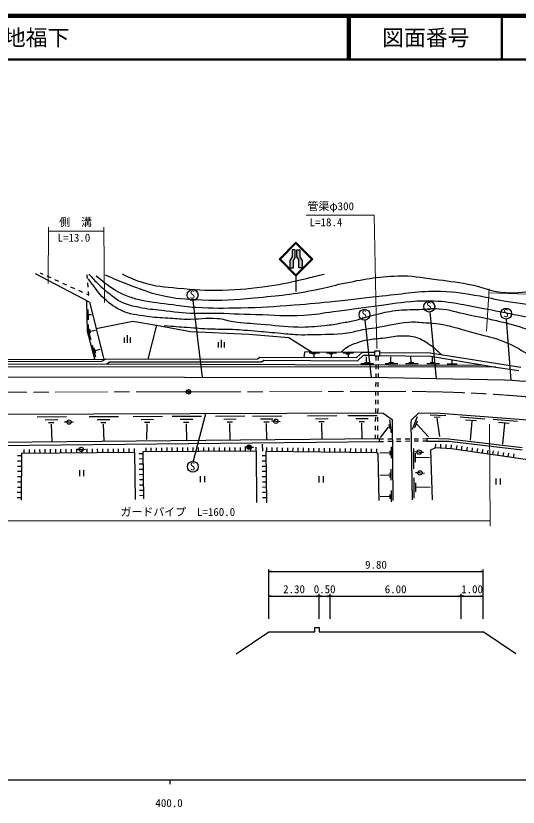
# Model space of a CAD drawing. Units: millimetres, scale not verified, with parts at other scales. Extents: x 40000 to 680000, y 20000 to 380000.
# Drawn here: x 432772 to 547757, y 198715 to 380000 of the extents above; entities that cross this region are included whole.
import ezdxf
from ezdxf.enums import TextEntityAlignment as Align

# ---------------------------------------------------------------- set-up
doc = ezdxf.new("R2010")
doc.units = ezdxf.units.MM
doc.header["$LTSCALE"] = 1000
doc.header["$PDMODE"] = 32
doc.header["$PDSIZE"] = 500
doc.linetypes.add('CHAIN', pattern=[18.5, 12, -1.5, 3.5, -1.5])
for name, color, linetype, lineweight in [('M-BGD', 7, 'Continuous', 25), ('M-BMK', 2, 'CHAIN', 13), ('M-BMK-SRVR', 3, 'Continuous', 25), ('M-STR-HTXT', 7, 'Continuous', 13), ('M-STR-STRC', 7, 'Continuous', 25), ('M-TTL', 2, 'Continuous', 140), ('M-TTL-BAND', 7, 'Continuous', 25), ('M-TTL-LINE', 7, 'Continuous', 50)]:
    doc.layers.add(name, color=color, linetype=linetype, lineweight=lineweight)
doc.layers.add('M-TTL-TXT', color=7, linetype='Continuous')
doc.styles.add('ＭＳ ゴシック', font='')
doc.styles.get('ＭＳ ゴシック').set_extended_font_data('MS Gothic')

# ---------------------------------------------------------------- blocks, each defined once
blk = doc.blocks.new('open_arrow')
at = {"color": 0, "linetype": 'Continuous', "lineweight": -2}
blk.add_lwpolyline([(7.5, 1.25), (0, 0), (7.5, -1.25)], dxfattribs=at)

msp = doc.modelspace()

# ---------------------------------------------------------------- hatches: boundary and pattern name
at = {"layer": 'M-STR-STRC'}
for points in [[(496716, 324684), (496716, 326397), (496022, 326397), (496022, 324767), (495523, 323986), (495523, 322294), (496295, 322294), (496295, 324025)], [(497545, 324025), (497545, 322294), (498317, 322294), (498317, 323986), (497818, 324767), (497818, 326397), (497123, 326397), (497123, 324684)]]:
    msp.add_hatch(color=256, dxfattribs=at).paths.add_polyline_path(points)

# ---------------------------------------------------------------- linework, layer by layer
at = {"layer": 'M-BGD'}
for p, q in [((449601, 314374), (437307, 320928)), ((438360, 321104), (438927, 320846)), ((439837, 320431), (440748, 320017)), ((441658, 319603), (442568, 319189)), ((449145, 319841), (449067, 320665)), ((443478, 318774), (444388, 318360)), ((445298, 317946), (446209, 317532)), ((449334, 317850), (449240, 318846)), ((447119, 317118), (448029, 316703)), ((448939, 316289), (449506, 316031)), ((449506, 316031), (449428, 316855)), ((449140, 307657), (448986, 314702)), ((449601, 314374), (452920, 301343)), ((473286, 314795), (475457, 297222)), ((449255, 312688), (449294, 310395)), ((527515, 312156), (528973, 296832)), ((449388, 311627), (449521, 311612)), ((449521, 311612), (450106, 311612)), ((451128, 308376), (459569, 310073)), ((459569, 310073), (464980, 309125)), ((514162, 297129), (512731, 310274)), ((544994, 310543), (546110, 296451)), ((449333, 309287), (449427, 307625)), ((464980, 309125), (463005, 301371)), ((464980, 309125), (472721, 307703)), ((450872, 301339), (449140, 307657)), ((449427, 307625), (449918, 305882)), ((449641, 308183), (449790, 307333)), ((449883, 307777), (451007, 308027)), ((458340, 305058), (458340, 306808)), ((472721, 307703), (486109, 307071)), ((486109, 307071), (495257, 306301)), ((457640, 305058), (457640, 306283)), ((459040, 305058), (459040, 306283)), ((479145, 304051), (479145, 305276)), ((479845, 304051), (479845, 305801)), ((480545, 304051), (480545, 305276)), ((495257, 306301), (500418, 303032)), ((450258, 304532), (450995, 301856)), ((450660, 303900), (450714, 303807)), ((450714, 303807), (451034, 302699)), ((451003, 303354), (452095, 303643)), ((498838, 302979), (498680, 301739)), ((500418, 303032), (498838, 302979)), ((499906, 302830), (502246, 302830)), ((500418, 303032), (512112, 302943)), ((503856, 302800), (506197, 302800)), ((507731, 302771), (510071, 302771)), ((510725, 301696), (512112, 302943)), ((512112, 302943), (514980, 302925)), ((514972, 302027), (514983, 303293)), ((514983, 303293), (516049, 303285)), ((516049, 303285), (516038, 302018)), ((516046, 302906), (527639, 302813)), ((527639, 302813), (548379, 299515)), ((405080, 301270), (453338, 301343)), ((453338, 301343), (452396, 300776)), ((453338, 301343), (488086, 301442)), ((488086, 301442), (488612, 301775)), ((488612, 301775), (510725, 301696)), ((488988, 300721), (489511, 301084)), ((489511, 301084), (510963, 300974)), ((500507, 302659), (501388, 302651)), ((500990, 302487), (500998, 301840)), ((504457, 302629), (505339, 302621)), ((504941, 302457), (504949, 301809)), ((508331, 302599), (509213, 302591)), ((508815, 302427), (508823, 301780)), ((510963, 300974), (512360, 302286)), ((512360, 302286), (514974, 302258)), ((513032, 300603), (513023, 301893)), ((516038, 302018), (514972, 302027)), ((515274, 301047), (515283, 302024)), ((515790, 301043), (515800, 302020)), ((516040, 302192), (527799, 301996)), ((518614, 300586), (518605, 301876)), ((523230, 300571), (523221, 301861)), ((527799, 301996), (542622, 299491)), ((528128, 300556), (528119, 301846)), ((532614, 300319), (532668, 301013)), ((452396, 300776), (405092, 300711)), ((542622, 299491), (405097, 299656)), ((405106, 300132), (453589, 300260)), ((453589, 300260), (454221, 300717)), ((453589, 300260), (539649, 299994)), ((454221, 300717), (488988, 300721)), ((514663, 300287), (511758, 300296)), ((513646, 300516), (512553, 300516)), ((515254, 299047), (515264, 300047)), ((515770, 299043), (515780, 300043)), ((520245, 300270), (517340, 300279)), ((519228, 300499), (518135, 300499)), ((524861, 300256), (521956, 300265)), ((523844, 300485), (522752, 300485)), ((529758, 300241), (526853, 300249)), ((528741, 300470), (527649, 300470)), ((533792, 300217), (531506, 300209)), ((542622, 299491), (547926, 298772)), ((370365, 297476), (514162, 297129)), ((515234, 297047), (515244, 298047)), ((515750, 297043), (515760, 298043)), ((528973, 296832), (514162, 297129)), ((515214, 295047), (515224, 296047)), ((515730, 295043), (515740, 296043)), ((544622, 296531), (528973, 296832)), ((515194, 293047), (515204, 294047)), ((515711, 293043), (515721, 294043)), ((515174, 291047), (515184, 292047)), ((515691, 291043), (515701, 292043)), ((516883, 288984), (396314, 288544)), ((459605, 288227), (466310, 288262)), ((468570, 288259), (475275, 288294)), ((476158, 288835), (473378, 277942)), ((478506, 288296), (485212, 288331)), ((486919, 288326), (493624, 288361)), ((499546, 288372), (506251, 288408)), ((508747, 288406), (515453, 288441)), ((515154, 289047), (515164, 290047)), ((515671, 289043), (515681, 290043)), ((516883, 288984), (518908, 287521)), ((524977, 289009), (523300, 287337)), ((529927, 288903), (524977, 289009)), ((531185, 288394), (527622, 288499)), ((552883, 287181), (529927, 288903)), ((437668, 288146), (444374, 288182)), ((439511, 287479), (442373, 287515)), ((440284, 286830), (441495, 286812)), ((440828, 286444), (440986, 282512)), ((444944, 286933), (443945, 286885)), ((444944, 286933), (445943, 286980)), ((449574, 288190), (456280, 288225)), ((451417, 287523), (454279, 287558)), ((452190, 286873), (453401, 286856)), ((452734, 286487), (452892, 282555)), ((461448, 287560), (464309, 287595)), ((462220, 286910), (463431, 286893)), ((462764, 286524), (462716, 282906)), ((470413, 287592), (473274, 287627)), ((471185, 286943), (472396, 286925)), ((471729, 286557), (471816, 282863)), ((480349, 287629), (483210, 287664)), ((481122, 286979), (482333, 286962)), ((481666, 286593), (481753, 282900)), ((488762, 287659), (491623, 287694)), ((489534, 287010), (490746, 286992)), ((490079, 286624), (490166, 282930)), ((492304, 287116), (491304, 287148)), ((492304, 287116), (493303, 287083)), ((501389, 287705), (504250, 287741)), ((502161, 287056), (503372, 287038)), ((502705, 286670), (502792, 282977)), ((510590, 287739), (513452, 287774)), ((511363, 287090), (512574, 287072)), ((511907, 286703), (511994, 283010)), ((515134, 287048), (515144, 288047)), ((515651, 287043), (515661, 288043)), ((518335, 287486), (518694, 284459)), ((518908, 287521), (519036, 268970)), ((523300, 287337), (523207, 286799)), ((523207, 286799), (523489, 269117)), ((524608, 288130), (523469, 285205)), ((524662, 287116), (524046, 285603)), ((524639, 286297), (524561, 286445)), ((524561, 286445), (527246, 283583)), ((528513, 288099), (529902, 288060)), ((529145, 287857), (529761, 283645)), ((540117, 287594), (534500, 288051)), ((535735, 287454), (538204, 287278)), ((537116, 287138), (536753, 282767)), ((547633, 287030), (542016, 287487)), ((543251, 286890), (545720, 286714)), ((544632, 286574), (544152, 281858)), ((515114, 285048), (515124, 286048)), ((515631, 285043), (515641, 286043)), ((518000, 285739), (516166, 283378)), ((518117, 286410), (518281, 285450)), ((516031, 283070), (412840, 282099)), ((515095, 283070), (515105, 284048)), ((515611, 283066), (515621, 284043)), ((516031, 283070), (516927, 283076)), ((516040, 282425), (516031, 283070)), ((517927, 283082), (518927, 283089)), ((519927, 283095), (520927, 283102)), ((521927, 283108), (522927, 283115)), ((523927, 283121), (524927, 283128)), ((525927, 283134), (526824, 283140)), ((526824, 283140), (526832, 282594)), ((531912, 283036), (526824, 283140)), ((548685, 281071), (531912, 283036)), ((516040, 282425), (412918, 281340)), ((462580, 280158), (462577, 281058)), ((463780, 280163), (463777, 281063)), ((464980, 280167), (464977, 281067)), ((466180, 280172), (466177, 281072)), ((467380, 280177), (467377, 281077)), ((468580, 280182), (468577, 281082)), ((469780, 280187), (469777, 281087)), ((470980, 280192), (470977, 281092)), ((472180, 280196), (472177, 281096)), ((473380, 280201), (473377, 281101)), ((474580, 280206), (474577, 281106)), ((475780, 280211), (475777, 281111)), ((476980, 280216), (476977, 281116)), ((478180, 280220), (478177, 281120)), ((479380, 280225), (479377, 281125)), ((480580, 280230), (480577, 281130)), ((481780, 280235), (481777, 281135)), ((482980, 280240), (482977, 281140)), ((484180, 280244), (484177, 281144)), ((486159, 281194), (485159, 281226)), ((485380, 280249), (485376, 281149)), ((486159, 281194), (487158, 281161)), ((486580, 280254), (486576, 281154)), ((487780, 280259), (487776, 281159)), ((489298, 280262), (489272, 281848)), ((490211, 280200), (490221, 281100)), ((491411, 280187), (491421, 281087)), ((492611, 280174), (492621, 281074)), ((493811, 280160), (493821, 281060)), ((495011, 280147), (495021, 281047)), ((496211, 280134), (496221, 281034)), ((497411, 280121), (497421, 281021)), ((498611, 280108), (498621, 281007)), ((499811, 280094), (499821, 280994)), ((516936, 282439), (516040, 282425)), ((518936, 282471), (517936, 282455)), ((518656, 281277), (518656, 278695)), ((520936, 282502), (519936, 282486)), ((522936, 282533), (521936, 282517)), ((524935, 282564), (523936, 282549)), ((526832, 282594), (525935, 282580)), ((526832, 282594), (531916, 282527)), ((527775, 280579), (528797, 281000)), ((528851, 280998), (528891, 281897)), ((530050, 280945), (530089, 281844)), ((531248, 280891), (531288, 281791)), ((531916, 282527), (548640, 280576)), ((532447, 280838), (532487, 281737)), ((533635, 280667), (533766, 281557)), ((534822, 280492), (534953, 281382)), ((536009, 280317), (536140, 281207)), ((537196, 280142), (537327, 281032)), ((434071, 279179), (433171, 279185)), ((434708, 279752), (434700, 280652)), ((435908, 279762), (435900, 280662)), ((437108, 279772), (437100, 280672)), ((438308, 279783), (438300, 280683)), ((439507, 279793), (439500, 280693)), ((440707, 279803), (440700, 280703)), ((441907, 279814), (441900, 280714)), ((443107, 279824), (443100, 280724)), ((444307, 279834), (444300, 280734)), ((445507, 279845), (445499, 280745)), ((446707, 279855), (446699, 280755)), ((447735, 280684), (446736, 280636)), ((447735, 280684), (448734, 280731)), ((447907, 279865), (447899, 280765)), ((449107, 279876), (449099, 280776)), ((450307, 279886), (450299, 280786)), ((451507, 279896), (451499, 280796)), ((452707, 279907), (452699, 280807)), ((453907, 279917), (453899, 280817)), ((455107, 279927), (455099, 280827)), ((456307, 279938), (456299, 280837)), ((457507, 279948), (457499, 280848)), ((458707, 279958), (458699, 280858)), ((459907, 279968), (459899, 280868)), ((459907, 279968), (460050, 269162)), ((461856, 279687), (460956, 279673)), ((487780, 280259), (487828, 268498)), ((490037, 279187), (489137, 279178)), ((501011, 280081), (501021, 280981)), ((502211, 280068), (502221, 280968)), ((503411, 280055), (503421, 280954)), ((504611, 280041), (504620, 280941)), ((505810, 280028), (505820, 280928)), ((507010, 280015), (507020, 280915)), ((508210, 280002), (508220, 280902)), ((509410, 279988), (509420, 280888)), ((510610, 279975), (510620, 280875)), ((511810, 279962), (511820, 280862)), ((513010, 279949), (513020, 280849)), ((514210, 279935), (514220, 280835)), ((515410, 279922), (515420, 280822)), ((515685, 279732), (515410, 279922)), ((515947, 268988), (515685, 279732)), ((518164, 279896), (516112, 279818)), ((518382, 280364), (518382, 279358)), ((523794, 280892), (523777, 276258)), ((525097, 280047), (524097, 280080)), ((524143, 279818), (524151, 277719)), ((525097, 280047), (526096, 280015)), ((528111, 269140), (527775, 280579)), ((538383, 279967), (538515, 280857)), ((539571, 279792), (539702, 280682)), ((540758, 279617), (540889, 280507)), ((541945, 279442), (542076, 280332)), ((543132, 279267), (543263, 280157)), ((544319, 279092), (544450, 279982)), ((545506, 278917), (545638, 279807)), ((546694, 278742), (546825, 279632)), ((434062, 277979), (433162, 277985)), ((461874, 278487), (460974, 278473)), ((490050, 277987), (489150, 277978)), ((524331, 278866), (527498, 278788)), ((434045, 275579), (433145, 275585)), ((434053, 276779), (433153, 276785)), ((447320, 275920), (447320, 274520)), ((448370, 274520), (448370, 275920)), ((461892, 277287), (460992, 277273)), ((461911, 276087), (461011, 276073)), ((490062, 276787), (489162, 276778)), ((490075, 275588), (489175, 275578)), ((518643, 276182), (518643, 273600)), ((434036, 274379), (433136, 274385)), ((461929, 274887), (461029, 274874)), ((475001, 274545), (475001, 273145)), ((476051, 273145), (476051, 274545)), ((490088, 274388), (489188, 274378)), ((502120, 274521), (502120, 273121)), ((503170, 273121), (503170, 274521)), ((518151, 274802), (516100, 274724)), ((518370, 275270), (518370, 274263)), ((523902, 274126), (523885, 269492)), ((525290, 275273), (524291, 275305)), ((525290, 275273), (526289, 275240)), ((542681, 274022), (542681, 272622)), ((543731, 272622), (543731, 274022)), ((434018, 271979), (433118, 271985)), ((434027, 273179), (433127, 273185)), ((461947, 273687), (461047, 273674)), ((461966, 272488), (461066, 272474)), ((490100, 273188), (489200, 273178)), ((490113, 271988), (489213, 271978)), ((524252, 273051), (524259, 270953)), ((524439, 272100), (527606, 272022)), ((434009, 270779), (433109, 270785)), ((461984, 271288), (461084, 271274)), ((490125, 270788), (489225, 270778)), ((518415, 270370), (518415, 269364)), ((518688, 271283), (518688, 268701)), ((434000, 269579), (433100, 269585)), ((462002, 270088), (461102, 270074)), ((490138, 269588), (489238, 269578)), ((518197, 269902), (516145, 269824)), ((490709, 241871), (490709, 253188)), ((490709, 252688), (539709, 252688)), ((539709, 241871), (539709, 253188)), ((490709, 241871), (490709, 247580)), ((490709, 247080), (502209, 247080)), ((502209, 241871), (502209, 247580)), ((502209, 241871), (502209, 247580)), ((502209, 247080), (504709, 247080)), ((504709, 241871), (504709, 247580)), ((504709, 241871), (504709, 247580)), ((504709, 247080), (534709, 247080)), ((534709, 241871), (534709, 247580)), ((534709, 241871), (534709, 247580)), ((534709, 247080), (539709, 247080)), ((539709, 241871), (539709, 247580)), ((501209, 238871), (501209, 239871)), ((501209, 239871), (502209, 239871)), ((502209, 239871), (502209, 238871)), ((483209, 233871), (490709, 238871)), ((490709, 238871), (501209, 238871)), ((502209, 238871), (504709, 238871)), ((504709, 238871), (534709, 238871)), ((534709, 238871), (539709, 238871)), ((547209, 233871), (539709, 238871))]:
    msp.add_line(p, q, dxfattribs=at)
for points in [[(552629, 277867), (532485, 280837), (528797, 281000)], [(459907, 279968), (434075, 279746), (433996, 269056)], [(487780, 280259), (461849, 280155), (462013, 269379)], [(515410, 279922), (490026, 280202), (490150, 268422)]]:
    msp.add_lwpolyline(points, dxfattribs=at)
for centre, radius in [((473237, 316044), 1250), ((527406, 313401), 1250), ((512579, 311515), 1250), ((545016, 311793), 1250), ((444944, 286933), 500), ((492304, 287116), 500), ((447735, 280684), 500), ((486159, 281194), 500), ((486159, 281194), 400), ((486159, 281194), 300), ((486159, 281194), 200), ((486159, 281194), 100), ((486159, 281194), 20), ((525097, 280047), 500), ((473285, 276695), 1250), ((525290, 275273), 500)]:
    msp.add_circle(centre, radius, dxfattribs=at)
msp.add_arc((532104, 50745), 246104, 80.47449, 87.08446, dxfattribs=at)
for points, knots in [([(457104, 320906), (459204, 319829), (459970, 319521), (461903, 318892), (464865, 317927), (466685, 317987), (469782, 317647), (473766, 317211), (476024, 317090), (480031, 317174), (484258, 317262), (486624, 317549), (490813, 318121), (494041, 318562), (495816, 319038), (498988, 319780), (500683, 320176), (501239, 320306), (503313, 320847)], [0, 0, 0, 0, 1, 1, 1, 2, 2, 2, 3, 3, 3, 4, 4, 4, 5, 5, 5, 6, 6, 6, 6]), ([(573836, 300256), (573524, 299699), (573345, 299381), (572822, 299065), (572299, 298749), (571906, 298738), (571295, 298723), (570623, 298706), (570237, 298750), (569584, 298907), (568124, 299257), (567390, 299729), (566003, 300303), (564868, 300772), (564258, 301097), (563159, 301645), (560269, 303087), (558788, 304166), (555866, 305542), (553553, 306631), (552277, 307310), (549862, 308149), (547190, 309078), (545635, 309429), (542885, 310097), (540302, 310725), (538827, 310953), (536224, 311493), (533664, 312024), (532274, 312639), (529667, 312836), (527892, 312970), (526891, 312735), (525112, 312660), (522980, 312571), (521770, 312690), (519653, 312419), (517765, 312177), (516732, 311874), (514879, 311436), (513070, 311009), (512103, 310592), (510297, 310154), (509171, 309882), (508529, 309775), (507388, 309575), (505861, 309308), (505006, 309133), (503463, 308987), (501111, 308764), (499787, 308608), (497425, 308639), (494072, 308682), (492209, 309042), (488868, 309324), (486419, 309530), (485035, 309538), (482601, 309876), (481137, 310080), (480365, 310530), (478889, 310614), (476146, 310769), (474605, 310426), (471859, 310456), (470179, 310474), (469242, 310596), (467567, 310719), (465672, 310858), (464597, 310836), (462722, 311140), (460373, 311522), (458931, 311507), (456798, 312562), (454925, 313489), (453997, 314284), (452480, 315722), (451837, 316331), (451602, 316788), (451058, 317486), (450381, 318355), (450172, 318650), (449377, 319751)], [0, 0, 0, 0, 1, 1, 1, 2, 2, 2, 3, 3, 3, 4, 4, 4, 5, 5, 5, 6, 6, 6, 7, 7, 7, 8, 8, 8, 9, 9, 9, 10, 10, 10, 11, 11, 11, 12, 12, 12, 13, 13, 13, 14, 14, 14, 15, 15, 15, 16, 16, 16, 17, 17, 17, 18, 18, 18, 19, 19, 19, 20, 20, 20, 21, 21, 21, 22, 22, 22, 23, 23, 23, 24, 24, 24, 25, 25, 25, 26, 26, 26, 27, 27, 27, 27]), ([(449497, 320834), (450506, 319698), (450803, 319370), (451709, 318500), (452694, 317554), (453271, 317043), (454359, 316218), (455358, 315461), (455879, 314950), (457010, 314410), (458471, 313712), (459415, 313624), (460995, 313269), (462980, 312823), (464133, 312790), (466155, 312567), (469138, 312238), (470808, 311964), (473808, 311882), (475351, 311840), (476215, 311916), (477758, 311900), (481652, 311858), (483830, 311689), (487724, 311595), (492020, 311491), (494435, 311142), (498723, 311411), (501381, 311577), (502849, 311907), (505490, 312253), (509133, 312730), (511168, 313042), (514811, 313517), (518089, 313944), (519915, 314295), (523210, 314570), (525250, 314740), (526404, 314783), (528450, 314702), (533317, 314510), (535968, 313585), (540772, 312780), (543531, 312317), (545058, 311954), (547802, 311411), (553881, 310208), (557180, 308863), (563343, 308228), (565586, 307997), (566874, 307702), (569110, 307991), (571655, 308320), (572734, 308912), (575303, 310184)], [0, 0, 0, 0, 1, 1, 1, 2, 2, 2, 3, 3, 3, 4, 4, 4, 5, 5, 5, 6, 6, 6, 7, 7, 7, 8, 8, 8, 9, 9, 9, 10, 10, 10, 11, 11, 11, 12, 12, 12, 13, 13, 13, 14, 14, 14, 15, 15, 15, 16, 16, 16, 17, 17, 17, 18, 18, 18, 18]), ([(558364, 314167), (556568, 313856), (555972, 313824), (554428, 313729), (551102, 313524), (549231, 314003), (545923, 314404), (543198, 314734), (541734, 315309), (539024, 315743), (535546, 316301), (533596, 316764), (530075, 316843), (524817, 316960), (521888, 316286), (516654, 315776), (512439, 315366), (510094, 314990), (505881, 314559), (502219, 314184), (500166, 313973), (496495, 313700), (491719, 313344), (489040, 313127), (484252, 313041), (480236, 312970), (477978, 312925), (473969, 313166), (471923, 313290), (470789, 313506), (468756, 313759), (465866, 314118), (464238, 314289), (461381, 314853), (460213, 315083), (459579, 315318), (458459, 315722), (455276, 316870), (454233, 317992), (451135, 320348)], [0, 0, 0, 0, 1, 1, 1, 2, 2, 2, 3, 3, 3, 4, 4, 4, 5, 5, 5, 6, 6, 6, 7, 7, 7, 8, 8, 8, 9, 9, 9, 10, 10, 10, 11, 11, 11, 12, 12, 12, 13, 13, 13, 13]), ([(453253, 320669), (455747, 319568), (456445, 319279), (458526, 318477), (461284, 317414), (462820, 316742), (465694, 316048), (469384, 315157), (471557, 315122), (475348, 314934), (480015, 314702), (482649, 314949), (487302, 315381), (493050, 315916), (496288, 316227), (501951, 317351), (504120, 317782), (505293, 318213), (507460, 318655), (512427, 319668), (515251, 320214), (520316, 320432), (523520, 320570), (525307, 320047), (528491, 319662), (531555, 319291), (533274, 319084), (536311, 318536), (539764, 317913), (541572, 316702), (545079, 316581), (548008, 316480), (549285, 316676), (552543, 317351)], [0, 0, 0, 0, 1, 1, 1, 2, 2, 2, 3, 3, 3, 4, 4, 4, 5, 5, 5, 6, 6, 6, 7, 7, 7, 8, 8, 8, 9, 9, 9, 10, 10, 10, 11, 11, 11, 11]), ([(466747, 309046), (469308, 308850), (469955, 308801), (472012, 308654), (474098, 308506), (475264, 308374), (477354, 308291), (478994, 308226), (479915, 308284), (481555, 308221), (483829, 308133), (485099, 308017), (487368, 307842), (489503, 307678), (490694, 307535), (492827, 307351), (494595, 307198), (495582, 307043), (497356, 306982), (498575, 306940), (499260, 306943), (500480, 306982), (503703, 307086), (505533, 306936), (508726, 307386), (510085, 307577), (510816, 307856), (512166, 308106), (513279, 308311), (513911, 308379), (515027, 308562), (518052, 309058), (519711, 309615), (522766, 309852), (524275, 309969), (525127, 309794), (526637, 309694), (527833, 309615), (528508, 309596), (529691, 309405), (533099, 308852), (534915, 308092), (538248, 307193), (540706, 306530), (542164, 306380), (544515, 305402), (546414, 304613), (547418, 304021), (549175, 302954), (550762, 301990), (551302, 301604), (553104, 300279)], [0, 0, 0, 0, 1, 1, 1, 2, 2, 2, 3, 3, 3, 4, 4, 4, 5, 5, 5, 6, 6, 6, 7, 7, 7, 8, 8, 8, 9, 9, 9, 10, 10, 10, 11, 11, 11, 12, 12, 12, 13, 13, 13, 14, 14, 14, 15, 15, 15, 16, 16, 16, 17, 17, 17, 17]), ([(507247, 302980), (507657, 303411), (507831, 303541), (508242, 303856), (509213, 304602), (509935, 304752), (511074, 305202), (511943, 305546), (512472, 305628), (513391, 305799), (514662, 306035), (515396, 306018), (516679, 306174), (518258, 306367), (519127, 306646), (520716, 306701), (522036, 306746), (522811, 306780), (524086, 306437), (525416, 306080), (526089, 305621), (527246, 304875), (528498, 304069), (528927, 303627), (530156, 302413)], [0, 0, 0, 0, 1, 1, 1, 2, 2, 2, 3, 3, 3, 4, 4, 4, 5, 5, 5, 6, 6, 6, 7, 7, 7, 8, 8, 8, 8])]:
    msp.add_open_spline(points, degree=3, knots=knots, dxfattribs=at)
msp.add_point((486159, 281194), dxfattribs=at)
at = {"layer": 'M-BMK'}
for q in [(372066, 293719), (520773, 293927)]:
    msp.add_line((472300, 293860), q, dxfattribs=at)
msp.add_arc((522282, -18094), 312026, 80.77466, 90.27718, dxfattribs=at)
at = {"layer": 'M-BMK-SRVR'}
msp.add_circle((472300, 293860), 500, dxfattribs=at)
msp.add_point((472300, 293860), dxfattribs=at)
at = {"layer": 'M-STR-HTXT'}
for p, q in [((499230, 334367), (514772, 334367)), ((514772, 334367), (515427, 303777)), ((440219, 331618), (440157, 318649)), ((440214, 330671), (452888, 330671)), ((452879, 331618), (453041, 314328)), ((541149, 317456), (540543, 307778)), ((541092, 316550), (576072, 315384)), ((541329, 263111), (541211, 286452)), ((410586, 264333), (541323, 264333))]:
    msp.add_line(p, q, dxfattribs=at)
at = {"layer": 'M-STR-STRC'}
for p, q in [((493031, 324253), (496891, 328114)), ((493328, 324253), (496891, 327817)), ((496716, 326397), (496022, 326397)), ((496022, 326397), (496022, 324767)), ((496716, 324684), (496716, 326397)), ((496891, 328114), (500752, 324253)), ((496891, 327817), (500455, 324253)), ((497123, 326397), (497818, 326397)), ((497123, 324684), (497123, 326397)), ((497818, 326397), (497818, 324767)), ((496022, 324767), (495523, 323986)), ((496716, 324684), (496295, 324025)), ((497123, 324684), (497545, 324025)), ((497818, 324767), (498317, 323986)), ((496891, 320392), (493031, 324253)), ((496891, 320689), (493328, 324253)), ((495523, 323986), (495523, 322294)), ((496295, 322294), (496295, 324025)), ((500752, 324253), (496891, 320392)), ((500455, 324253), (496891, 320689)), ((497545, 322294), (497545, 324025)), ((498317, 323986), (498317, 322294)), ((495523, 322294), (496295, 322294)), ((498317, 322294), (497545, 322294)), ((496891, 320392), (496891, 316836))]:
    msp.add_line(p, q, dxfattribs=at)
at = {"layer": 'M-TTL'}
msp.add_line((680000, 380000), (40000, 380000), dxfattribs=at)
at = {"layer": 'M-TTL-BAND'}
for p, q in [((40000, 205000), (579000, 205000)), ((468000, 205000), (468000, 204000))]:
    msp.add_line(p, q, dxfattribs=at)
at = {"layer": 'M-TTL-LINE'}
for p, q in [((508747, 380000), (508747, 370000)), ((509247, 380000), (509247, 370000)), ((543997, 380000), (543997, 370000)), ((40000, 370000), (680000, 370000))]:
    msp.add_line(p, q, dxfattribs=at)

# ---------------------------------------------------------------- block references
at = {"layer": 'M-BGD', "xscale": 66.7, "yscale": 66.7}
for p in [(490709, 252688), (490709, 247080), (502209, 247080), (504709, 247080), (534709, 247080)]:
    msp.add_blockref('open_arrow', p, dxfattribs=at)
at = {"layer": 'M-BGD', "xscale": 66.7, "yscale": 66.7, "rotation": 180}
for p in [(539709, 252688), (502209, 247080), (504709, 247080), (534709, 247080), (539709, 247080)]:
    msp.add_blockref('open_arrow', p, dxfattribs=at)

# ---------------------------------------------------------------- texts
at = {"layer": 'M-BGD', "style": 'ＭＳ ゴシック'}
for p in [(472559, 314670), (526728, 312027), (511900, 310142), (544337, 310420), (472606, 275322)]:
    msp.add_text('S', height=1833, dxfattribs=at).set_placement(p, align=Align.BOTTOM_LEFT)
for s, p in [('9.80', (515209, 252788)), ('2.30', (496459, 247180)), ('0.50', (503459, 247180)), ('6.00', (519709, 247180)), ('1.00', (537209, 247180))]:
    msp.add_text(s, height=1833, dxfattribs=at).set_placement(p, align=Align.BOTTOM_CENTER)
at = {"layer": 'M-STR-HTXT', "style": 'ＭＳ ゴシック'}
for s, p in [('管渠φ300', (499542, 334910)), ('側\u3000溝', (442709, 331255)), ('L=18.4', (500034, 331249)), ('L=13.0', (442323, 327708)), ('ガードパイプ  L=160.0', (456747, 264878))]:
    msp.add_text(s, height=1833, dxfattribs=at).set_placement(p, align=Align.BOTTOM_LEFT)
at = {"layer": 'M-TTL-BAND', "style": 'ＭＳ ゴシック'}
msp.add_text('400.0', height=1833, dxfattribs=at).set_placement((467844, 198195), align=Align.BOTTOM_CENTER)
at = {"layer": 'M-TTL-TXT', "style": 'ＭＳ ゴシック'}
msp.add_text('山口市阿東地福下', height=3666, dxfattribs=at).set_placement((405024, 375000), align=Align.MIDDLE_LEFT)
msp.add_text('図面番号', height=3666, dxfattribs=at).set_placement((526622, 375000), align=Align.MIDDLE_CENTER)

doc.saveas('drawing.dxf')
